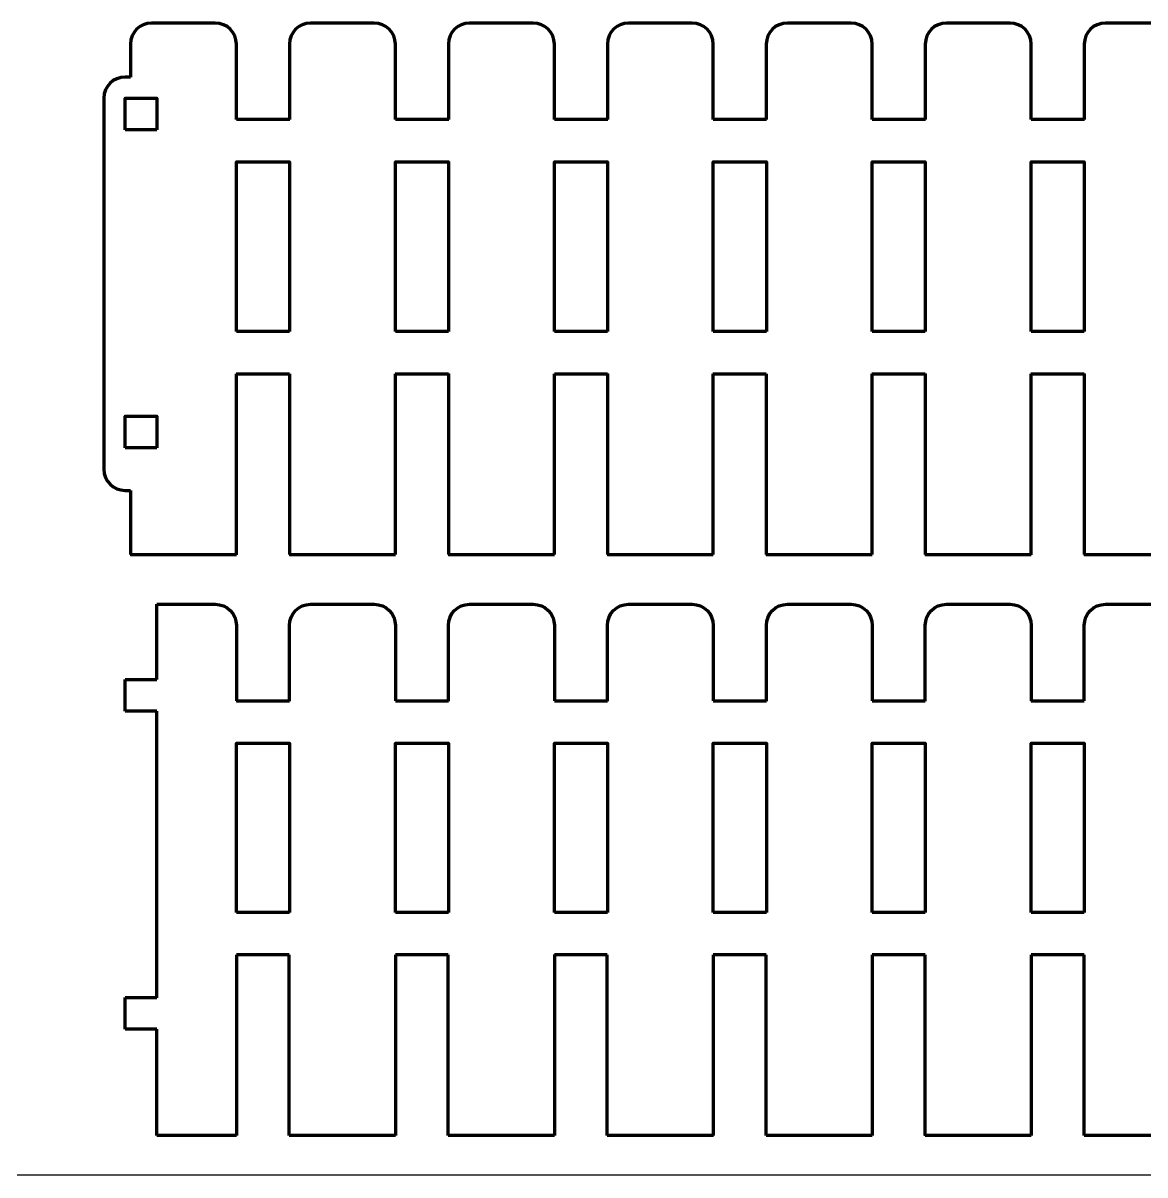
# Model space of a CAD drawing. Header units: centimetres. Extents: x 1569 to 2514, y -799 to -397.
# Drawn here: x 2292.4 to 2391.2, y -597.2 to -495.8 of the extents above; entities that cross this region are included whole.
import ezdxf

# ---------------------------------------------------------------- set-up
doc = ezdxf.new("R2010")
doc.units = ezdxf.units.CM
doc.header["$MEASUREMENT"] = 0
doc.layers.add('layer 1', color=7, linetype='Continuous')

msp = doc.modelspace()

# ---------------------------------------------------------------- linework, layer by layer
msp.add_line((2064.09, -597.2), (2514.09, -597.2))
at = {"layer": 'layer 1', "lineweight": 80}
for points, knots in [([(2309.32, -495.76), (2309.32, -495.76), (2309.32, -495.76), (2303.72, -495.76), (2303.72, -495.76), (2303.72, -495.76), (2302.69, -495.76), (2301.86, -496.6), (2301.86, -497.63)], [0.54362416, 0.54362416, 0.54362416, 0.54362416, 0.54362417, 0.55033557, 0.55033557, 0.55033557, 0.55033558, 0.55704698, 0.55704698, 0.55704698, 0.55704698]), ([(2311.19, -504.25), (2311.19, -504.25), (2311.19, -504.25), (2311.19, -497.63), (2311.19, -497.63), (2311.19, -497.63), (2311.19, -496.6), (2310.35, -495.76), (2309.32, -495.76)], [0.53020134, 0.53020134, 0.53020134, 0.53020134, 0.53020135, 0.53691275, 0.53691275, 0.53691275, 0.53691276, 0.54362416, 0.54362416, 0.54362416, 0.54362416]), ([(2323.32, -495.76), (2323.32, -495.76), (2323.32, -495.76), (2317.72, -495.76), (2317.72, -495.76), (2317.72, -495.76), (2316.69, -495.76), (2315.86, -496.6), (2315.86, -497.63)], [0.5033557, 0.5033557, 0.5033557, 0.5033557, 0.50335571, 0.51006711, 0.51006711, 0.51006711, 0.51006712, 0.51677852, 0.51677852, 0.51677852, 0.51677852]), ([(2325.19, -497.63), (2325.19, -497.63), (2325.19, -496.6), (2324.35, -495.76), (2323.32, -495.76)], [0.496644295, 0.496644295, 0.496644295, 0.496644295, 0.496644305, 0.503355705, 0.503355705, 0.503355705, 0.503355705]), ([(2337.32, -495.76), (2337.32, -495.76), (2337.32, -495.76), (2331.72, -495.76), (2331.72, -495.76), (2331.72, -495.76), (2330.69, -495.76), (2329.86, -496.6), (2329.86, -497.63)], [0.46308725, 0.46308725, 0.46308725, 0.46308725, 0.46308726, 0.46979866, 0.46979866, 0.46979866, 0.46979867, 0.47651007, 0.47651007, 0.47651007, 0.47651007]), ([(2339.19, -497.63), (2339.19, -497.63), (2339.19, -496.6), (2338.35, -495.76), (2337.32, -495.76)], [0.456375839, 0.456375839, 0.456375839, 0.456375839, 0.456375849, 0.463087248, 0.463087248, 0.463087248, 0.463087248]), ([(2345.72, -495.76), (2345.72, -495.76), (2344.69, -495.76), (2343.86, -496.6), (2343.86, -497.63)], [0.429530201, 0.429530201, 0.429530201, 0.429530201, 0.429530211, 0.436241611, 0.436241611, 0.436241611, 0.436241611]), ([(2351.32, -495.76), (2351.32, -495.76), (2351.32, -495.76), (2345.72, -495.76), (2345.72, -495.76)], [0.422818792, 0.422818792, 0.422818792, 0.422818792, 0.422818802, 0.429530201, 0.429530201, 0.429530201, 0.429530201]), ([(2353.19, -497.63), (2353.19, -497.63), (2353.19, -496.6), (2352.35, -495.76), (2351.32, -495.76)], [0.416107383, 0.416107383, 0.416107383, 0.416107383, 0.416107393, 0.422818792, 0.422818792, 0.422818792, 0.422818792]), ([(2359.72, -495.76), (2359.72, -495.76), (2358.69, -495.76), (2357.85, -496.6), (2357.85, -497.63)], [0.389261745, 0.389261745, 0.389261745, 0.389261745, 0.389261755, 0.395973154, 0.395973154, 0.395973154, 0.395973154]), ([(2365.32, -495.76), (2365.32, -495.76), (2365.32, -495.76), (2359.72, -495.76), (2359.72, -495.76)], [0.382550336, 0.382550336, 0.382550336, 0.382550336, 0.382550346, 0.389261745, 0.389261745, 0.389261745, 0.389261745]), ([(2367.19, -497.63), (2367.19, -497.63), (2367.19, -496.6), (2366.35, -495.76), (2365.32, -495.76)], [0.375838926, 0.375838926, 0.375838926, 0.375838926, 0.375838936, 0.382550336, 0.382550336, 0.382550336, 0.382550336]), ([(2373.72, -495.76), (2373.72, -495.76), (2372.69, -495.76), (2371.86, -496.6), (2371.86, -497.63)], [0.348993289, 0.348993289, 0.348993289, 0.348993289, 0.348993299, 0.355704698, 0.355704698, 0.355704698, 0.355704698]), ([(2379.32, -495.76), (2379.32, -495.76), (2379.32, -495.76), (2373.72, -495.76), (2373.72, -495.76)], [0.342281879, 0.342281879, 0.342281879, 0.342281879, 0.342281889, 0.348993289, 0.348993289, 0.348993289, 0.348993289]), ([(2381.19, -497.63), (2381.19, -497.63), (2381.19, -496.6), (2380.35, -495.76), (2379.32, -495.76)], [0.33557047, 0.33557047, 0.33557047, 0.33557047, 0.33557048, 0.342281879, 0.342281879, 0.342281879, 0.342281879]), ([(2387.72, -495.76), (2387.72, -495.76), (2386.69, -495.76), (2385.86, -496.6), (2385.86, -497.63)], [0.308724832, 0.308724832, 0.308724832, 0.308724832, 0.308724842, 0.315436242, 0.315436242, 0.315436242, 0.315436242]), ([(2393.32, -495.76), (2393.32, -495.76), (2393.32, -495.76), (2387.72, -495.76), (2387.72, -495.76)], [0.302013423, 0.302013423, 0.302013423, 0.302013423, 0.302013433, 0.308724832, 0.308724832, 0.308724832, 0.308724832]), ([(2301.86, -497.63), (2301.86, -497.63), (2301.86, -497.63), (2301.86, -500.52), (2301.86, -500.52)], [0.55704698, 0.55704698, 0.55704698, 0.55704698, 0.55704699, 0.563758389, 0.563758389, 0.563758389, 0.563758389]), ([(2315.86, -497.63), (2315.86, -497.63), (2315.86, -497.63), (2315.86, -504.25), (2315.86, -504.25)], [0.516778523, 0.516778523, 0.516778523, 0.516778523, 0.516778533, 0.523489933, 0.523489933, 0.523489933, 0.523489933]), ([(2325.19, -504.25), (2325.19, -504.25), (2325.19, -504.25), (2325.19, -497.63), (2325.19, -497.63)], [0.489932886, 0.489932886, 0.489932886, 0.489932886, 0.489932896, 0.496644295, 0.496644295, 0.496644295, 0.496644295]), ([(2329.86, -497.63), (2329.86, -497.63), (2329.86, -497.63), (2329.86, -504.25), (2329.86, -504.25)], [0.476510067, 0.476510067, 0.476510067, 0.476510067, 0.476510077, 0.483221477, 0.483221477, 0.483221477, 0.483221477]), ([(2339.19, -504.25), (2339.19, -504.25), (2339.19, -504.25), (2339.19, -497.63), (2339.19, -497.63)], [0.44966443, 0.44966443, 0.44966443, 0.44966443, 0.44966444, 0.456375839, 0.456375839, 0.456375839, 0.456375839]), ([(2343.86, -497.63), (2343.86, -497.63), (2343.86, -497.63), (2343.86, -504.25), (2343.86, -504.25)], [0.436241611, 0.436241611, 0.436241611, 0.436241611, 0.436241621, 0.44295302, 0.44295302, 0.44295302, 0.44295302]), ([(2353.19, -504.25), (2353.19, -504.25), (2353.19, -504.25), (2353.19, -497.63), (2353.19, -497.63)], [0.409395973, 0.409395973, 0.409395973, 0.409395973, 0.409395983, 0.416107383, 0.416107383, 0.416107383, 0.416107383]), ([(2357.85, -497.63), (2357.85, -497.63), (2357.85, -497.63), (2357.85, -504.25), (2357.85, -504.25)], [0.395973154, 0.395973154, 0.395973154, 0.395973154, 0.395973164, 0.402684564, 0.402684564, 0.402684564, 0.402684564]), ([(2367.19, -504.25), (2367.19, -504.25), (2367.19, -504.25), (2367.19, -497.63), (2367.19, -497.63)], [0.369127517, 0.369127517, 0.369127517, 0.369127517, 0.369127527, 0.375838926, 0.375838926, 0.375838926, 0.375838926]), ([(2371.86, -497.63), (2371.86, -497.63), (2371.86, -497.63), (2371.86, -504.25), (2371.86, -504.25)], [0.355704698, 0.355704698, 0.355704698, 0.355704698, 0.355704708, 0.362416107, 0.362416107, 0.362416107, 0.362416107]), ([(2381.19, -504.25), (2381.19, -504.25), (2381.19, -504.25), (2381.19, -497.63), (2381.19, -497.63)], [0.32885906, 0.32885906, 0.32885906, 0.32885906, 0.32885907, 0.33557047, 0.33557047, 0.33557047, 0.33557047]), ([(2385.86, -497.63), (2385.86, -497.63), (2385.86, -497.63), (2385.86, -504.25), (2385.86, -504.25)], [0.315436242, 0.315436242, 0.315436242, 0.315436242, 0.315436252, 0.322147651, 0.322147651, 0.322147651, 0.322147651]), ([(2301.86, -500.52), (2301.86, -500.52), (2301.86, -500.52), (2301.39, -500.52), (2301.39, -500.52), (2301.39, -500.52), (2300.36, -500.52), (2299.52, -501.35), (2299.52, -502.38)], [0.56375839, 0.56375839, 0.56375839, 0.56375839, 0.5637584, 0.5704698, 0.5704698, 0.5704698, 0.57046981, 0.57718121, 0.57718121, 0.57718121, 0.57718121]), ([(2299.52, -502.38), (2299.52, -502.38), (2299.52, -502.38), (2299.52, -535.05), (2299.52, -535.05), (2299.52, -535.05), (2299.52, -536.08), (2300.36, -536.92), (2301.39, -536.92)], [0.57718121, 0.57718121, 0.57718121, 0.57718121, 0.57718122, 0.58389262, 0.58389262, 0.58389262, 0.58389263, 0.59060403, 0.59060403, 0.59060403, 0.59060403]), ([(2301.39, -505.18), (2301.39, -505.18), (2301.39, -505.18), (2301.39, -502.38), (2301.39, -502.38)], [0.2, 0.2, 0.2, 0.2, 0.2, 0.4, 0.4, 0.4, 0.4]), ([(2301.39, -502.38), (2301.39, -502.38), (2301.39, -502.38), (2304.19, -502.38), (2304.19, -502.38)], [0.4, 0.4, 0.4, 0.4, 0.4, 0.6, 0.6, 0.6, 0.6]), ([(2304.19, -502.38), (2304.19, -502.38), (2304.19, -502.38), (2304.19, -505.18), (2304.19, -505.18)], [0.6, 0.6, 0.6, 0.6, 0.6, 1, 1, 1, 1]), ([(2315.86, -504.25), (2315.86, -504.25), (2315.86, -504.25), (2311.19, -504.25), (2311.19, -504.25)], [0.523489933, 0.523489933, 0.523489933, 0.523489933, 0.523489943, 0.530201342, 0.530201342, 0.530201342, 0.530201342]), ([(2329.86, -504.25), (2329.86, -504.25), (2329.86, -504.25), (2325.19, -504.25), (2325.19, -504.25)], [0.483221477, 0.483221477, 0.483221477, 0.483221477, 0.483221487, 0.489932886, 0.489932886, 0.489932886, 0.489932886]), ([(2343.86, -504.25), (2343.86, -504.25), (2343.86, -504.25), (2339.19, -504.25), (2339.19, -504.25)], [0.44295302, 0.44295302, 0.44295302, 0.44295302, 0.44295303, 0.44966443, 0.44966443, 0.44966443, 0.44966443]), ([(2357.85, -504.25), (2357.85, -504.25), (2357.85, -504.25), (2353.19, -504.25), (2353.19, -504.25)], [0.402684564, 0.402684564, 0.402684564, 0.402684564, 0.402684574, 0.409395973, 0.409395973, 0.409395973, 0.409395973]), ([(2371.86, -504.25), (2371.86, -504.25), (2371.86, -504.25), (2367.19, -504.25), (2367.19, -504.25)], [0.362416107, 0.362416107, 0.362416107, 0.362416107, 0.362416117, 0.369127517, 0.369127517, 0.369127517, 0.369127517]), ([(2385.86, -504.25), (2385.86, -504.25), (2385.86, -504.25), (2381.19, -504.25), (2381.19, -504.25)], [0.322147651, 0.322147651, 0.322147651, 0.322147651, 0.322147661, 0.32885906, 0.32885906, 0.32885906, 0.32885906]), ([(2311.19, -522.92), (2311.19, -522.92), (2311.19, -522.92), (2311.19, -507.98), (2311.19, -507.98)], [0.2, 0.2, 0.2, 0.2, 0.2, 0.4, 0.4, 0.4, 0.4]), ([(2311.19, -507.98), (2311.19, -507.98), (2311.19, -507.98), (2315.86, -507.98), (2315.86, -507.98)], [0.4, 0.4, 0.4, 0.4, 0.4, 0.6, 0.6, 0.6, 0.6]), ([(2315.86, -507.98), (2315.86, -507.98), (2315.86, -507.98), (2315.86, -522.92), (2315.86, -522.92)], [0.6, 0.6, 0.6, 0.6, 0.6, 1, 1, 1, 1]), ([(2325.19, -522.92), (2325.19, -522.92), (2325.19, -522.92), (2325.19, -507.98), (2325.19, -507.98)], [0.2, 0.2, 0.2, 0.2, 0.2, 0.4, 0.4, 0.4, 0.4]), ([(2325.19, -507.98), (2325.19, -507.98), (2325.19, -507.98), (2329.86, -507.98), (2329.86, -507.98)], [0.4, 0.4, 0.4, 0.4, 0.4, 0.6, 0.6, 0.6, 0.6]), ([(2329.86, -507.98), (2329.86, -507.98), (2329.86, -507.98), (2329.86, -522.92), (2329.86, -522.92)], [0.6, 0.6, 0.6, 0.6, 0.6, 1, 1, 1, 1]), ([(2339.19, -522.92), (2339.19, -522.92), (2339.19, -522.92), (2339.19, -507.98), (2339.19, -507.98)], [0.2, 0.2, 0.2, 0.2, 0.2, 0.4, 0.4, 0.4, 0.4]), ([(2339.19, -507.98), (2339.19, -507.98), (2339.19, -507.98), (2343.86, -507.98), (2343.86, -507.98)], [0.4, 0.4, 0.4, 0.4, 0.4, 0.6, 0.6, 0.6, 0.6]), ([(2343.86, -507.98), (2343.86, -507.98), (2343.86, -507.98), (2343.86, -522.92), (2343.86, -522.92)], [0.6, 0.6, 0.6, 0.6, 0.6, 1, 1, 1, 1]), ([(2353.19, -522.92), (2353.19, -522.92), (2353.19, -522.92), (2353.19, -507.98), (2353.19, -507.98)], [0.1666667, 0.1666667, 0.1666667, 0.1666667, 0.1666667, 0.3333333, 0.3333333, 0.3333333, 0.3333333]), ([(2353.19, -507.98), (2353.19, -507.98), (2353.19, -507.98), (2357.86, -507.98), (2357.86, -507.98)], [0.3333333, 0.3333333, 0.3333333, 0.3333333, 0.3333333, 0.5, 0.5, 0.5, 0.5]), ([(2357.86, -507.98), (2357.86, -507.98), (2357.86, -507.98), (2357.86, -522.92), (2357.86, -522.92)], [0.5, 0.5, 0.5, 0.5, 0.5, 0.6666667, 0.6666667, 0.6666667, 0.6666667]), ([(2367.19, -522.92), (2367.19, -522.92), (2367.19, -522.92), (2367.19, -507.98), (2367.19, -507.98)], [0.2, 0.2, 0.2, 0.2, 0.2, 0.4, 0.4, 0.4, 0.4]), ([(2367.19, -507.98), (2367.19, -507.98), (2367.19, -507.98), (2371.86, -507.98), (2371.86, -507.98)], [0.4, 0.4, 0.4, 0.4, 0.4, 0.6, 0.6, 0.6, 0.6]), ([(2371.86, -507.98), (2371.86, -507.98), (2371.86, -507.98), (2371.86, -522.92), (2371.86, -522.92)], [0.6, 0.6, 0.6, 0.6, 0.6, 1, 1, 1, 1]), ([(2381.19, -522.92), (2381.19, -522.92), (2381.19, -522.92), (2381.19, -507.98), (2381.19, -507.98)], [0.2, 0.2, 0.2, 0.2, 0.2, 0.4, 0.4, 0.4, 0.4]), ([(2381.19, -507.98), (2381.19, -507.98), (2381.19, -507.98), (2385.86, -507.98), (2385.86, -507.98)], [0.4, 0.4, 0.4, 0.4, 0.4, 0.6, 0.6, 0.6, 0.6]), ([(2385.86, -507.98), (2385.86, -507.98), (2385.86, -507.98), (2385.86, -522.92), (2385.86, -522.92)], [0.6, 0.6, 0.6, 0.6, 0.6, 1, 1, 1, 1]), ([(2357.86, -522.92), (2357.86, -522.92), (2357.86, -522.92), (2357.86, -522.92), (2357.86, -522.92)], [0.6666667, 0.6666667, 0.6666667, 0.6666667, 0.6666667, 1, 1, 1, 1]), ([(2311.19, -542.56), (2311.19, -542.56), (2311.19, -542.56), (2311.19, -526.65), (2311.19, -526.65)], [0.610738255, 0.610738255, 0.610738255, 0.610738255, 0.610738265, 0.617449664, 0.617449664, 0.617449664, 0.617449664]), ([(2311.19, -526.65), (2311.19, -526.65), (2311.19, -526.65), (2315.86, -526.65), (2315.86, -526.65)], [0.617449664, 0.617449664, 0.617449664, 0.617449664, 0.617449674, 0.624161074, 0.624161074, 0.624161074, 0.624161074]), ([(2315.86, -526.65), (2315.86, -526.65), (2315.86, -526.65), (2315.86, -542.56), (2315.86, -542.56)], [0.624161074, 0.624161074, 0.624161074, 0.624161074, 0.624161084, 0.630872483, 0.630872483, 0.630872483, 0.630872483]), ([(2325.19, -542.56), (2325.19, -542.56), (2325.19, -542.56), (2325.19, -526.65), (2325.19, -526.65)], [0.637583893, 0.637583893, 0.637583893, 0.637583893, 0.637583903, 0.644295302, 0.644295302, 0.644295302, 0.644295302]), ([(2325.19, -526.65), (2325.19, -526.65), (2325.19, -526.65), (2329.86, -526.65), (2329.86, -526.65)], [0.644295302, 0.644295302, 0.644295302, 0.644295302, 0.644295312, 0.651006711, 0.651006711, 0.651006711, 0.651006711]), ([(2329.86, -526.65), (2329.86, -526.65), (2329.86, -526.65), (2329.86, -542.56), (2329.86, -542.56)], [0.651006711, 0.651006711, 0.651006711, 0.651006711, 0.651006721, 0.657718121, 0.657718121, 0.657718121, 0.657718121]), ([(2339.19, -542.56), (2339.19, -542.56), (2339.19, -542.56), (2339.19, -526.65), (2339.19, -526.65)], [0.66442953, 0.66442953, 0.66442953, 0.66442953, 0.66442954, 0.67114094, 0.67114094, 0.67114094, 0.67114094]), ([(2339.19, -526.65), (2339.19, -526.65), (2339.19, -526.65), (2343.86, -526.65), (2343.86, -526.65)], [0.67114094, 0.67114094, 0.67114094, 0.67114094, 0.67114095, 0.677852349, 0.677852349, 0.677852349, 0.677852349]), ([(2343.86, -526.65), (2343.86, -526.65), (2343.86, -526.65), (2343.86, -542.56), (2343.86, -542.56)], [0.677852349, 0.677852349, 0.677852349, 0.677852349, 0.677852359, 0.684563758, 0.684563758, 0.684563758, 0.684563758]), ([(2353.19, -542.56), (2353.19, -542.56), (2353.19, -542.56), (2353.19, -526.65), (2353.19, -526.65)], [0.691275168, 0.691275168, 0.691275168, 0.691275168, 0.691275178, 0.697986577, 0.697986577, 0.697986577, 0.697986577]), ([(2353.19, -526.65), (2353.19, -526.65), (2353.19, -526.65), (2357.85, -526.65), (2357.85, -526.65)], [0.697986577, 0.697986577, 0.697986577, 0.697986577, 0.697986587, 0.704697987, 0.704697987, 0.704697987, 0.704697987]), ([(2357.85, -526.65), (2357.85, -526.65), (2357.85, -526.65), (2357.85, -542.56), (2357.85, -542.56)], [0.704697987, 0.704697987, 0.704697987, 0.704697987, 0.704697997, 0.711409396, 0.711409396, 0.711409396, 0.711409396]), ([(2367.19, -542.56), (2367.19, -542.56), (2367.19, -542.56), (2367.19, -526.65), (2367.19, -526.65)], [0.718120805, 0.718120805, 0.718120805, 0.718120805, 0.718120815, 0.724832215, 0.724832215, 0.724832215, 0.724832215]), ([(2367.19, -526.65), (2367.19, -526.65), (2367.19, -526.65), (2371.86, -526.65), (2371.86, -526.65)], [0.724832215, 0.724832215, 0.724832215, 0.724832215, 0.724832225, 0.731543624, 0.731543624, 0.731543624, 0.731543624]), ([(2371.86, -526.65), (2371.86, -526.65), (2371.86, -526.65), (2371.86, -542.56), (2371.86, -542.56)], [0.731543624, 0.731543624, 0.731543624, 0.731543624, 0.731543634, 0.738255034, 0.738255034, 0.738255034, 0.738255034]), ([(2381.19, -542.56), (2381.19, -542.56), (2381.19, -542.56), (2381.19, -526.65), (2381.19, -526.65)], [0.744966443, 0.744966443, 0.744966443, 0.744966443, 0.744966453, 0.751677852, 0.751677852, 0.751677852, 0.751677852]), ([(2381.19, -526.65), (2381.19, -526.65), (2381.19, -526.65), (2385.86, -526.65), (2385.86, -526.65)], [0.751677852, 0.751677852, 0.751677852, 0.751677852, 0.751677862, 0.758389262, 0.758389262, 0.758389262, 0.758389262]), ([(2385.86, -526.65), (2385.86, -526.65), (2385.86, -526.65), (2385.86, -542.56), (2385.86, -542.56)], [0.758389262, 0.758389262, 0.758389262, 0.758389262, 0.758389272, 0.765100671, 0.765100671, 0.765100671, 0.765100671]), ([(2301.39, -533.18), (2301.39, -533.18), (2301.39, -533.18), (2301.39, -530.38), (2301.39, -530.38)], [0.2, 0.2, 0.2, 0.2, 0.2, 0.4, 0.4, 0.4, 0.4]), ([(2301.39, -530.38), (2301.39, -530.38), (2301.39, -530.38), (2304.19, -530.38), (2304.19, -530.38)], [0.4, 0.4, 0.4, 0.4, 0.4, 0.6, 0.6, 0.6, 0.6]), ([(2304.19, -530.38), (2304.19, -530.38), (2304.19, -530.38), (2304.19, -533.18), (2304.19, -533.18)], [0.6, 0.6, 0.6, 0.6, 0.6, 1, 1, 1, 1]), ([(2301.39, -536.92), (2301.39, -536.92), (2301.39, -536.92), (2301.86, -536.92), (2301.86, -536.92)], [0.590604027, 0.590604027, 0.590604027, 0.590604027, 0.590604037, 0.597315436, 0.597315436, 0.597315436, 0.597315436]), ([(2301.86, -536.92), (2301.86, -536.92), (2301.86, -536.92), (2301.86, -542.56), (2301.86, -542.56)], [0.597315436, 0.597315436, 0.597315436, 0.597315436, 0.597315446, 0.604026846, 0.604026846, 0.604026846, 0.604026846]), ([(2301.86, -542.56), (2301.86, -542.56), (2301.86, -542.56), (2311.19, -542.56), (2311.19, -542.56)], [0.604026846, 0.604026846, 0.604026846, 0.604026846, 0.604026856, 0.610738255, 0.610738255, 0.610738255, 0.610738255]), ([(2315.86, -542.56), (2315.86, -542.56), (2315.86, -542.56), (2325.19, -542.56), (2325.19, -542.56)], [0.630872483, 0.630872483, 0.630872483, 0.630872483, 0.630872493, 0.637583893, 0.637583893, 0.637583893, 0.637583893]), ([(2329.86, -542.56), (2329.86, -542.56), (2329.86, -542.56), (2339.19, -542.56), (2339.19, -542.56)], [0.657718121, 0.657718121, 0.657718121, 0.657718121, 0.657718131, 0.66442953, 0.66442953, 0.66442953, 0.66442953]), ([(2343.86, -542.56), (2343.86, -542.56), (2343.86, -542.56), (2353.19, -542.56), (2353.19, -542.56)], [0.684563758, 0.684563758, 0.684563758, 0.684563758, 0.684563768, 0.691275168, 0.691275168, 0.691275168, 0.691275168]), ([(2357.85, -542.56), (2357.85, -542.56), (2357.85, -542.56), (2367.19, -542.56), (2367.19, -542.56)], [0.711409396, 0.711409396, 0.711409396, 0.711409396, 0.711409406, 0.718120805, 0.718120805, 0.718120805, 0.718120805]), ([(2371.86, -542.56), (2371.86, -542.56), (2371.86, -542.56), (2381.19, -542.56), (2381.19, -542.56)], [0.738255034, 0.738255034, 0.738255034, 0.738255034, 0.738255044, 0.744966443, 0.744966443, 0.744966443, 0.744966443]), ([(2385.86, -542.56), (2385.86, -542.56), (2385.86, -542.56), (2395.19, -542.56), (2395.19, -542.56)], [0.765100671, 0.765100671, 0.765100671, 0.765100671, 0.765100681, 0.771812081, 0.771812081, 0.771812081, 0.771812081]), ([(2304.19, -553.57), (2304.19, -553.57), (2304.19, -553.57), (2304.19, -546.95), (2304.19, -546.95)], [0.046357616, 0.046357616, 0.046357616, 0.046357616, 0.046357626, 0.052980132, 0.052980132, 0.052980132, 0.052980132]), ([(2304.19, -546.95), (2304.19, -546.95), (2304.19, -546.95), (2309.32, -546.95), (2309.32, -546.95)], [0.052980132, 0.052980132, 0.052980132, 0.052980132, 0.052980142, 0.059602649, 0.059602649, 0.059602649, 0.059602649]), ([(2309.32, -546.95), (2309.32, -546.95), (2310.36, -546.95), (2311.19, -547.78), (2311.19, -548.82)], [0.059602649, 0.059602649, 0.059602649, 0.059602649, 0.059602659, 0.066225166, 0.066225166, 0.066225166, 0.066225166]), ([(2315.86, -548.82), (2315.86, -548.82), (2315.86, -547.78), (2316.69, -546.95), (2317.72, -546.95)], [0.086092715, 0.086092715, 0.086092715, 0.086092715, 0.086092725, 0.092715232, 0.092715232, 0.092715232, 0.092715232]), ([(2317.72, -546.95), (2317.72, -546.95), (2317.72, -546.95), (2323.32, -546.95), (2323.32, -546.95)], [0.092715232, 0.092715232, 0.092715232, 0.092715232, 0.092715242, 0.099337748, 0.099337748, 0.099337748, 0.099337748]), ([(2323.32, -546.95), (2323.32, -546.95), (2324.36, -546.95), (2325.19, -547.78), (2325.19, -548.82)], [0.099337748, 0.099337748, 0.099337748, 0.099337748, 0.099337758, 0.105960265, 0.105960265, 0.105960265, 0.105960265]), ([(2329.86, -548.82), (2329.86, -548.82), (2329.86, -547.78), (2330.69, -546.95), (2331.72, -546.95)], [0.125827815, 0.125827815, 0.125827815, 0.125827815, 0.125827825, 0.132450331, 0.132450331, 0.132450331, 0.132450331]), ([(2331.72, -546.95), (2331.72, -546.95), (2331.72, -546.95), (2337.32, -546.95), (2337.32, -546.95)], [0.132450331, 0.132450331, 0.132450331, 0.132450331, 0.132450341, 0.139072848, 0.139072848, 0.139072848, 0.139072848]), ([(2337.32, -546.95), (2337.32, -546.95), (2338.36, -546.95), (2339.19, -547.78), (2339.19, -548.82)], [0.139072848, 0.139072848, 0.139072848, 0.139072848, 0.139072858, 0.145695364, 0.145695364, 0.145695364, 0.145695364]), ([(2343.86, -548.82), (2343.86, -548.82), (2343.86, -547.78), (2344.69, -546.95), (2345.72, -546.95)], [0.165562914, 0.165562914, 0.165562914, 0.165562914, 0.165562924, 0.17218543, 0.17218543, 0.17218543, 0.17218543]), ([(2345.72, -546.95), (2345.72, -546.95), (2345.72, -546.95), (2351.32, -546.95), (2351.32, -546.95)], [0.17218543, 0.17218543, 0.17218543, 0.17218543, 0.17218544, 0.178807947, 0.178807947, 0.178807947, 0.178807947]), ([(2351.32, -546.95), (2351.32, -546.95), (2352.36, -546.95), (2353.19, -547.78), (2353.19, -548.82)], [0.178807947, 0.178807947, 0.178807947, 0.178807947, 0.178807957, 0.185430464, 0.185430464, 0.185430464, 0.185430464]), ([(2357.86, -548.82), (2357.86, -548.82), (2357.86, -547.78), (2358.69, -546.95), (2359.72, -546.95)], [0.205298013, 0.205298013, 0.205298013, 0.205298013, 0.205298023, 0.21192053, 0.21192053, 0.21192053, 0.21192053]), ([(2359.72, -546.95), (2359.72, -546.95), (2359.72, -546.95), (2365.32, -546.95), (2365.32, -546.95)], [0.21192053, 0.21192053, 0.21192053, 0.21192053, 0.21192054, 0.218543046, 0.218543046, 0.218543046, 0.218543046]), ([(2365.32, -546.95), (2365.32, -546.95), (2366.36, -546.95), (2367.19, -547.78), (2367.19, -548.82)], [0.218543046, 0.218543046, 0.218543046, 0.218543046, 0.218543056, 0.225165563, 0.225165563, 0.225165563, 0.225165563]), ([(2371.86, -555.44), (2371.86, -555.44), (2371.86, -555.44), (2371.86, -548.82), (2371.86, -548.82), (2371.86, -548.82), (2371.86, -547.78), (2372.69, -546.95), (2373.72, -546.95)], [0.2384106, 0.2384106, 0.2384106, 0.2384106, 0.23841061, 0.24503311, 0.24503311, 0.24503311, 0.24503312, 0.25165563, 0.25165563, 0.25165563, 0.25165563]), ([(2373.72, -546.95), (2373.72, -546.95), (2373.72, -546.95), (2379.32, -546.95), (2379.32, -546.95)], [0.251655629, 0.251655629, 0.251655629, 0.251655629, 0.251655639, 0.258278146, 0.258278146, 0.258278146, 0.258278146]), ([(2379.32, -546.95), (2379.32, -546.95), (2380.36, -546.95), (2381.19, -547.78), (2381.19, -548.82)], [0.258278146, 0.258278146, 0.258278146, 0.258278146, 0.258278156, 0.264900662, 0.264900662, 0.264900662, 0.264900662]), ([(2385.86, -548.82), (2385.86, -548.82), (2385.86, -547.78), (2386.69, -546.95), (2387.73, -546.95)], [0.284768212, 0.284768212, 0.284768212, 0.284768212, 0.284768222, 0.291390728, 0.291390728, 0.291390728, 0.291390728]), ([(2387.73, -546.95), (2387.73, -546.95), (2387.73, -546.95), (2393.32, -546.95), (2393.32, -546.95)], [0.291390728, 0.291390728, 0.291390728, 0.291390728, 0.291390738, 0.298013245, 0.298013245, 0.298013245, 0.298013245]), ([(2311.19, -548.82), (2311.19, -548.82), (2311.19, -548.82), (2311.19, -555.44), (2311.19, -555.44)], [0.066225166, 0.066225166, 0.066225166, 0.066225166, 0.066225176, 0.072847682, 0.072847682, 0.072847682, 0.072847682]), ([(2315.86, -555.44), (2315.86, -555.44), (2315.86, -555.44), (2315.86, -548.82), (2315.86, -548.82)], [0.079470199, 0.079470199, 0.079470199, 0.079470199, 0.079470209, 0.086092715, 0.086092715, 0.086092715, 0.086092715]), ([(2325.19, -548.82), (2325.19, -548.82), (2325.19, -548.82), (2325.19, -555.44), (2325.19, -555.44)], [0.105960265, 0.105960265, 0.105960265, 0.105960265, 0.105960275, 0.112582781, 0.112582781, 0.112582781, 0.112582781]), ([(2329.86, -555.44), (2329.86, -555.44), (2329.86, -555.44), (2329.86, -548.82), (2329.86, -548.82)], [0.119205298, 0.119205298, 0.119205298, 0.119205298, 0.119205308, 0.125827815, 0.125827815, 0.125827815, 0.125827815]), ([(2339.19, -548.82), (2339.19, -548.82), (2339.19, -548.82), (2339.19, -555.44), (2339.19, -555.44)], [0.145695364, 0.145695364, 0.145695364, 0.145695364, 0.145695374, 0.152317881, 0.152317881, 0.152317881, 0.152317881]), ([(2343.86, -555.44), (2343.86, -555.44), (2343.86, -555.44), (2343.86, -548.82), (2343.86, -548.82)], [0.158940397, 0.158940397, 0.158940397, 0.158940397, 0.158940407, 0.165562914, 0.165562914, 0.165562914, 0.165562914]), ([(2353.19, -548.82), (2353.19, -548.82), (2353.19, -548.82), (2353.19, -555.44), (2353.19, -555.44)], [0.185430464, 0.185430464, 0.185430464, 0.185430464, 0.185430474, 0.19205298, 0.19205298, 0.19205298, 0.19205298]), ([(2357.86, -555.44), (2357.86, -555.44), (2357.86, -555.44), (2357.86, -548.82), (2357.86, -548.82)], [0.198675497, 0.198675497, 0.198675497, 0.198675497, 0.198675507, 0.205298013, 0.205298013, 0.205298013, 0.205298013]), ([(2367.19, -548.82), (2367.19, -548.82), (2367.19, -548.82), (2367.19, -555.44), (2367.19, -555.44)], [0.225165563, 0.225165563, 0.225165563, 0.225165563, 0.225165573, 0.231788079, 0.231788079, 0.231788079, 0.231788079]), ([(2381.19, -548.82), (2381.19, -548.82), (2381.19, -548.82), (2381.19, -555.44), (2381.19, -555.44)], [0.264900662, 0.264900662, 0.264900662, 0.264900662, 0.264900672, 0.271523179, 0.271523179, 0.271523179, 0.271523179]), ([(2385.86, -555.44), (2385.86, -555.44), (2385.86, -555.44), (2385.86, -548.82), (2385.86, -548.82)], [0.278145695, 0.278145695, 0.278145695, 0.278145695, 0.278145705, 0.284768212, 0.284768212, 0.284768212, 0.284768212]), ([(2301.39, -556.37), (2301.39, -556.37), (2301.39, -556.37), (2301.39, -553.57), (2301.39, -553.57)], [0.033112583, 0.033112583, 0.033112583, 0.033112583, 0.033112593, 0.039735099, 0.039735099, 0.039735099, 0.039735099]), ([(2301.39, -553.57), (2301.39, -553.57), (2301.39, -553.57), (2304.19, -553.57), (2304.19, -553.57)], [0.039735099, 0.039735099, 0.039735099, 0.039735099, 0.039735109, 0.046357616, 0.046357616, 0.046357616, 0.046357616]), ([(2311.19, -555.44), (2311.19, -555.44), (2311.19, -555.44), (2315.86, -555.44), (2315.86, -555.44)], [0.072847682, 0.072847682, 0.072847682, 0.072847682, 0.072847692, 0.079470199, 0.079470199, 0.079470199, 0.079470199]), ([(2325.19, -555.44), (2325.19, -555.44), (2325.19, -555.44), (2329.86, -555.44), (2329.86, -555.44)], [0.112582781, 0.112582781, 0.112582781, 0.112582781, 0.112582791, 0.119205298, 0.119205298, 0.119205298, 0.119205298]), ([(2339.19, -555.44), (2339.19, -555.44), (2339.19, -555.44), (2343.86, -555.44), (2343.86, -555.44)], [0.152317881, 0.152317881, 0.152317881, 0.152317881, 0.152317891, 0.158940397, 0.158940397, 0.158940397, 0.158940397]), ([(2353.19, -555.44), (2353.19, -555.44), (2353.19, -555.44), (2357.86, -555.44), (2357.86, -555.44)], [0.19205298, 0.19205298, 0.19205298, 0.19205298, 0.19205299, 0.198675497, 0.198675497, 0.198675497, 0.198675497]), ([(2367.19, -555.44), (2367.19, -555.44), (2367.19, -555.44), (2371.86, -555.44), (2371.86, -555.44)], [0.231788079, 0.231788079, 0.231788079, 0.231788079, 0.231788089, 0.238410596, 0.238410596, 0.238410596, 0.238410596]), ([(2381.19, -555.44), (2381.19, -555.44), (2381.19, -555.44), (2385.86, -555.44), (2385.86, -555.44)], [0.271523179, 0.271523179, 0.271523179, 0.271523179, 0.271523189, 0.278145695, 0.278145695, 0.278145695, 0.278145695]), ([(2304.19, -556.37), (2304.19, -556.37), (2304.19, -556.37), (2301.39, -556.37), (2301.39, -556.37)], [0.026490066, 0.026490066, 0.026490066, 0.026490066, 0.026490076, 0.033112583, 0.033112583, 0.033112583, 0.033112583]), ([(2304.19, -581.57), (2304.19, -581.57), (2304.19, -581.57), (2304.19, -556.37), (2304.19, -556.37)], [0.01986755, 0.01986755, 0.01986755, 0.01986755, 0.01986756, 0.026490066, 0.026490066, 0.026490066, 0.026490066]), ([(2311.19, -574.1), (2311.19, -574.1), (2311.19, -574.1), (2311.19, -559.17), (2311.19, -559.17)], [0.2, 0.2, 0.2, 0.2, 0.2, 0.4, 0.4, 0.4, 0.4]), ([(2311.19, -559.17), (2311.19, -559.17), (2311.19, -559.17), (2315.86, -559.17), (2315.86, -559.17)], [0.4, 0.4, 0.4, 0.4, 0.4, 0.6, 0.6, 0.6, 0.6]), ([(2315.86, -559.17), (2315.86, -559.17), (2315.86, -559.17), (2315.86, -574.1), (2315.86, -574.1)], [0.6, 0.6, 0.6, 0.6, 0.6, 1, 1, 1, 1]), ([(2325.19, -574.1), (2325.19, -574.1), (2325.19, -574.1), (2325.19, -559.17), (2325.19, -559.17)], [0.2, 0.2, 0.2, 0.2, 0.2, 0.4, 0.4, 0.4, 0.4]), ([(2325.19, -559.17), (2325.19, -559.17), (2325.19, -559.17), (2329.86, -559.17), (2329.86, -559.17)], [0.4, 0.4, 0.4, 0.4, 0.4, 0.6, 0.6, 0.6, 0.6]), ([(2329.86, -559.17), (2329.86, -559.17), (2329.86, -559.17), (2329.86, -574.1), (2329.86, -574.1)], [0.6, 0.6, 0.6, 0.6, 0.6, 1, 1, 1, 1]), ([(2339.19, -574.1), (2339.19, -574.1), (2339.19, -574.1), (2339.19, -559.17), (2339.19, -559.17)], [0.2, 0.2, 0.2, 0.2, 0.2, 0.4, 0.4, 0.4, 0.4]), ([(2339.19, -559.17), (2339.19, -559.17), (2339.19, -559.17), (2343.86, -559.17), (2343.86, -559.17)], [0.4, 0.4, 0.4, 0.4, 0.4, 0.6, 0.6, 0.6, 0.6]), ([(2343.86, -559.17), (2343.86, -559.17), (2343.86, -559.17), (2343.86, -574.1), (2343.86, -574.1)], [0.6, 0.6, 0.6, 0.6, 0.6, 1, 1, 1, 1]), ([(2353.19, -574.1), (2353.19, -574.1), (2353.19, -574.1), (2353.19, -559.17), (2353.19, -559.17)], [0.2, 0.2, 0.2, 0.2, 0.2, 0.4, 0.4, 0.4, 0.4]), ([(2353.19, -559.17), (2353.19, -559.17), (2353.19, -559.17), (2357.86, -559.17), (2357.86, -559.17)], [0.4, 0.4, 0.4, 0.4, 0.4, 0.6, 0.6, 0.6, 0.6]), ([(2357.86, -559.17), (2357.86, -559.17), (2357.86, -559.17), (2357.86, -574.1), (2357.86, -574.1)], [0.6, 0.6, 0.6, 0.6, 0.6, 1, 1, 1, 1]), ([(2367.19, -574.1), (2367.19, -574.1), (2367.19, -574.1), (2367.19, -559.17), (2367.19, -559.17)], [0.2, 0.2, 0.2, 0.2, 0.2, 0.4, 0.4, 0.4, 0.4]), ([(2367.19, -559.17), (2367.19, -559.17), (2367.19, -559.17), (2371.85, -559.17), (2371.85, -559.17)], [0.4, 0.4, 0.4, 0.4, 0.4, 0.6, 0.6, 0.6, 0.6]), ([(2371.85, -559.17), (2371.85, -559.17), (2371.85, -559.17), (2371.85, -574.1), (2371.85, -574.1)], [0.6, 0.6, 0.6, 0.6, 0.6, 1, 1, 1, 1]), ([(2381.19, -574.1), (2381.19, -574.1), (2381.19, -574.1), (2381.19, -559.17), (2381.19, -559.17)], [0.2, 0.2, 0.2, 0.2, 0.2, 0.4, 0.4, 0.4, 0.4]), ([(2381.19, -559.17), (2381.19, -559.17), (2381.19, -559.17), (2385.85, -559.17), (2385.85, -559.17)], [0.4, 0.4, 0.4, 0.4, 0.4, 0.6, 0.6, 0.6, 0.6]), ([(2385.85, -559.17), (2385.85, -559.17), (2385.85, -559.17), (2385.85, -574.1), (2385.85, -574.1)], [0.6, 0.6, 0.6, 0.6, 0.6, 1, 1, 1, 1]), ([(2315.85, -577.83), (2315.85, -577.83), (2315.85, -577.83), (2311.19, -577.83), (2311.19, -577.83)], [0.966887417, 0.966887417, 0.966887417, 0.966887417, 0.966887427, 0.973509934, 0.973509934, 0.973509934, 0.973509934]), ([(2311.19, -577.83), (2311.19, -577.83), (2311.19, -577.83), (2311.19, -593.74), (2311.19, -593.74)], [0.973509934, 0.973509934, 0.973509934, 0.973509934, 0.973509944, 0.98013245, 0.98013245, 0.98013245, 0.98013245]), ([(2315.85, -593.74), (2315.85, -593.74), (2315.85, -593.74), (2315.85, -577.83), (2315.85, -577.83)], [0.960264901, 0.960264901, 0.960264901, 0.960264901, 0.960264911, 0.966887417, 0.966887417, 0.966887417, 0.966887417]), ([(2329.85, -577.83), (2329.85, -577.83), (2329.85, -577.83), (2325.19, -577.83), (2325.19, -577.83)], [0.940397351, 0.940397351, 0.940397351, 0.940397351, 0.940397361, 0.947019868, 0.947019868, 0.947019868, 0.947019868]), ([(2325.19, -577.83), (2325.19, -577.83), (2325.19, -577.83), (2325.19, -593.74), (2325.19, -593.74)], [0.947019868, 0.947019868, 0.947019868, 0.947019868, 0.947019878, 0.953642384, 0.953642384, 0.953642384, 0.953642384]), ([(2329.85, -593.74), (2329.85, -593.74), (2329.85, -593.74), (2329.85, -577.83), (2329.85, -577.83)], [0.933774834, 0.933774834, 0.933774834, 0.933774834, 0.933774844, 0.940397351, 0.940397351, 0.940397351, 0.940397351]), ([(2343.85, -577.83), (2343.85, -577.83), (2343.85, -577.83), (2339.19, -577.83), (2339.19, -577.83)], [0.913907285, 0.913907285, 0.913907285, 0.913907285, 0.913907295, 0.920529801, 0.920529801, 0.920529801, 0.920529801]), ([(2339.19, -577.83), (2339.19, -577.83), (2339.19, -577.83), (2339.19, -593.74), (2339.19, -593.74)], [0.920529801, 0.920529801, 0.920529801, 0.920529801, 0.920529811, 0.927152318, 0.927152318, 0.927152318, 0.927152318]), ([(2343.85, -593.74), (2343.85, -593.74), (2343.85, -593.74), (2343.85, -577.83), (2343.85, -577.83)], [0.907284768, 0.907284768, 0.907284768, 0.907284768, 0.907284778, 0.913907285, 0.913907285, 0.913907285, 0.913907285]), ([(2357.85, -577.83), (2357.85, -577.83), (2357.85, -577.83), (2353.19, -577.83), (2353.19, -577.83)], [0.887417219, 0.887417219, 0.887417219, 0.887417219, 0.887417229, 0.894039735, 0.894039735, 0.894039735, 0.894039735]), ([(2353.19, -577.83), (2353.19, -577.83), (2353.19, -577.83), (2353.19, -593.74), (2353.19, -593.74)], [0.894039735, 0.894039735, 0.894039735, 0.894039735, 0.894039745, 0.900662252, 0.900662252, 0.900662252, 0.900662252]), ([(2357.85, -593.74), (2357.85, -593.74), (2357.85, -593.74), (2357.85, -577.83), (2357.85, -577.83)], [0.880794702, 0.880794702, 0.880794702, 0.880794702, 0.880794712, 0.887417219, 0.887417219, 0.887417219, 0.887417219]), ([(2371.85, -577.83), (2371.85, -577.83), (2371.85, -577.83), (2367.19, -577.83), (2367.19, -577.83)], [0.860927152, 0.860927152, 0.860927152, 0.860927152, 0.860927162, 0.867549669, 0.867549669, 0.867549669, 0.867549669]), ([(2367.19, -577.83), (2367.19, -577.83), (2367.19, -577.83), (2367.19, -593.74), (2367.19, -593.74)], [0.867549669, 0.867549669, 0.867549669, 0.867549669, 0.867549679, 0.874172185, 0.874172185, 0.874172185, 0.874172185]), ([(2371.85, -593.74), (2371.85, -593.74), (2371.85, -593.74), (2371.85, -577.83), (2371.85, -577.83)], [0.854304636, 0.854304636, 0.854304636, 0.854304636, 0.854304646, 0.860927152, 0.860927152, 0.860927152, 0.860927152]), ([(2385.85, -577.83), (2385.85, -577.83), (2385.85, -577.83), (2381.19, -577.83), (2381.19, -577.83)], [0.834437086, 0.834437086, 0.834437086, 0.834437086, 0.834437096, 0.841059603, 0.841059603, 0.841059603, 0.841059603]), ([(2381.19, -577.83), (2381.19, -577.83), (2381.19, -577.83), (2381.19, -593.74), (2381.19, -593.74)], [0.841059603, 0.841059603, 0.841059603, 0.841059603, 0.841059613, 0.847682119, 0.847682119, 0.847682119, 0.847682119]), ([(2385.85, -593.74), (2385.85, -593.74), (2385.85, -593.74), (2385.85, -577.83), (2385.85, -577.83)], [0.82781457, 0.82781457, 0.82781457, 0.82781457, 0.82781458, 0.834437086, 0.834437086, 0.834437086, 0.834437086]), ([(2301.39, -584.37), (2301.39, -584.37), (2301.39, -584.37), (2301.39, -581.57), (2301.39, -581.57)], [0.006622517, 0.006622517, 0.006622517, 0.006622517, 0.006622527, 0.013245033, 0.013245033, 0.013245033, 0.013245033]), ([(2301.39, -581.57), (2301.39, -581.57), (2301.39, -581.57), (2304.19, -581.57), (2304.19, -581.57)], [0.013245033, 0.013245033, 0.013245033, 0.013245033, 0.013245043, 0.01986755, 0.01986755, 0.01986755, 0.01986755]), ([(2304.19, -593.74), (2304.19, -593.74), (2304.19, -593.74), (2304.19, -584.37), (2304.19, -584.37)], [0.98675497, 0.98675497, 0.98675497, 0.98675497, 0.98675498, 1, 1, 1, 1]), ([(2311.19, -593.74), (2311.19, -593.74), (2311.19, -593.74), (2304.19, -593.74), (2304.19, -593.74)], [0.98013245, 0.98013245, 0.98013245, 0.98013245, 0.98013246, 0.986754967, 0.986754967, 0.986754967, 0.986754967]), ([(2325.19, -593.74), (2325.19, -593.74), (2325.19, -593.74), (2315.85, -593.74), (2315.85, -593.74)], [0.953642384, 0.953642384, 0.953642384, 0.953642384, 0.953642394, 0.960264901, 0.960264901, 0.960264901, 0.960264901]), ([(2339.19, -593.74), (2339.19, -593.74), (2339.19, -593.74), (2329.85, -593.74), (2329.85, -593.74)], [0.927152318, 0.927152318, 0.927152318, 0.927152318, 0.927152328, 0.933774834, 0.933774834, 0.933774834, 0.933774834]), ([(2353.19, -593.74), (2353.19, -593.74), (2353.19, -593.74), (2343.85, -593.74), (2343.85, -593.74)], [0.900662252, 0.900662252, 0.900662252, 0.900662252, 0.900662262, 0.907284768, 0.907284768, 0.907284768, 0.907284768]), ([(2367.19, -593.74), (2367.19, -593.74), (2367.19, -593.74), (2357.85, -593.74), (2357.85, -593.74)], [0.874172185, 0.874172185, 0.874172185, 0.874172185, 0.874172195, 0.880794702, 0.880794702, 0.880794702, 0.880794702]), ([(2381.19, -593.74), (2381.19, -593.74), (2381.19, -593.74), (2371.85, -593.74), (2371.85, -593.74)], [0.847682119, 0.847682119, 0.847682119, 0.847682119, 0.847682129, 0.854304636, 0.854304636, 0.854304636, 0.854304636]), ([(2395.19, -593.74), (2395.19, -593.74), (2395.19, -593.74), (2385.85, -593.74), (2385.85, -593.74)], [0.821192053, 0.821192053, 0.821192053, 0.821192053, 0.821192063, 0.82781457, 0.82781457, 0.82781457, 0.82781457])]:
    msp.add_open_spline(points, degree=3, knots=knots, dxfattribs=at)
for points in [[(2304.19, -505.18), (2304.19, -505.18), (2301.39, -505.18), (2301.39, -505.18)], [(2315.86, -522.92), (2315.86, -522.92), (2311.19, -522.92), (2311.19, -522.92)], [(2329.86, -522.92), (2329.86, -522.92), (2325.19, -522.92), (2325.19, -522.92)], [(2343.86, -522.92), (2343.86, -522.92), (2339.19, -522.92), (2339.19, -522.92)], [(2357.86, -522.92), (2357.86, -522.92), (2353.19, -522.92), (2353.19, -522.92)], [(2371.86, -522.92), (2371.86, -522.92), (2367.19, -522.92), (2367.19, -522.92)], [(2385.86, -522.92), (2385.86, -522.92), (2381.19, -522.92), (2381.19, -522.92)], [(2304.19, -533.18), (2304.19, -533.18), (2301.39, -533.18), (2301.39, -533.18)], [(2315.86, -574.1), (2315.86, -574.1), (2311.19, -574.1), (2311.19, -574.1)], [(2329.86, -574.1), (2329.86, -574.1), (2325.19, -574.1), (2325.19, -574.1)], [(2343.86, -574.1), (2343.86, -574.1), (2339.19, -574.1), (2339.19, -574.1)], [(2357.86, -574.1), (2357.86, -574.1), (2353.19, -574.1), (2353.19, -574.1)], [(2371.85, -574.1), (2371.85, -574.1), (2367.19, -574.1), (2367.19, -574.1)], [(2385.85, -574.1), (2385.85, -574.1), (2381.19, -574.1), (2381.19, -574.1)], [(2304.19, -584.37), (2304.19, -584.37), (2301.39, -584.37), (2301.39, -584.37)]]:
    msp.add_open_spline(points, degree=3, dxfattribs=at)

doc.saveas('drawing.dxf')
